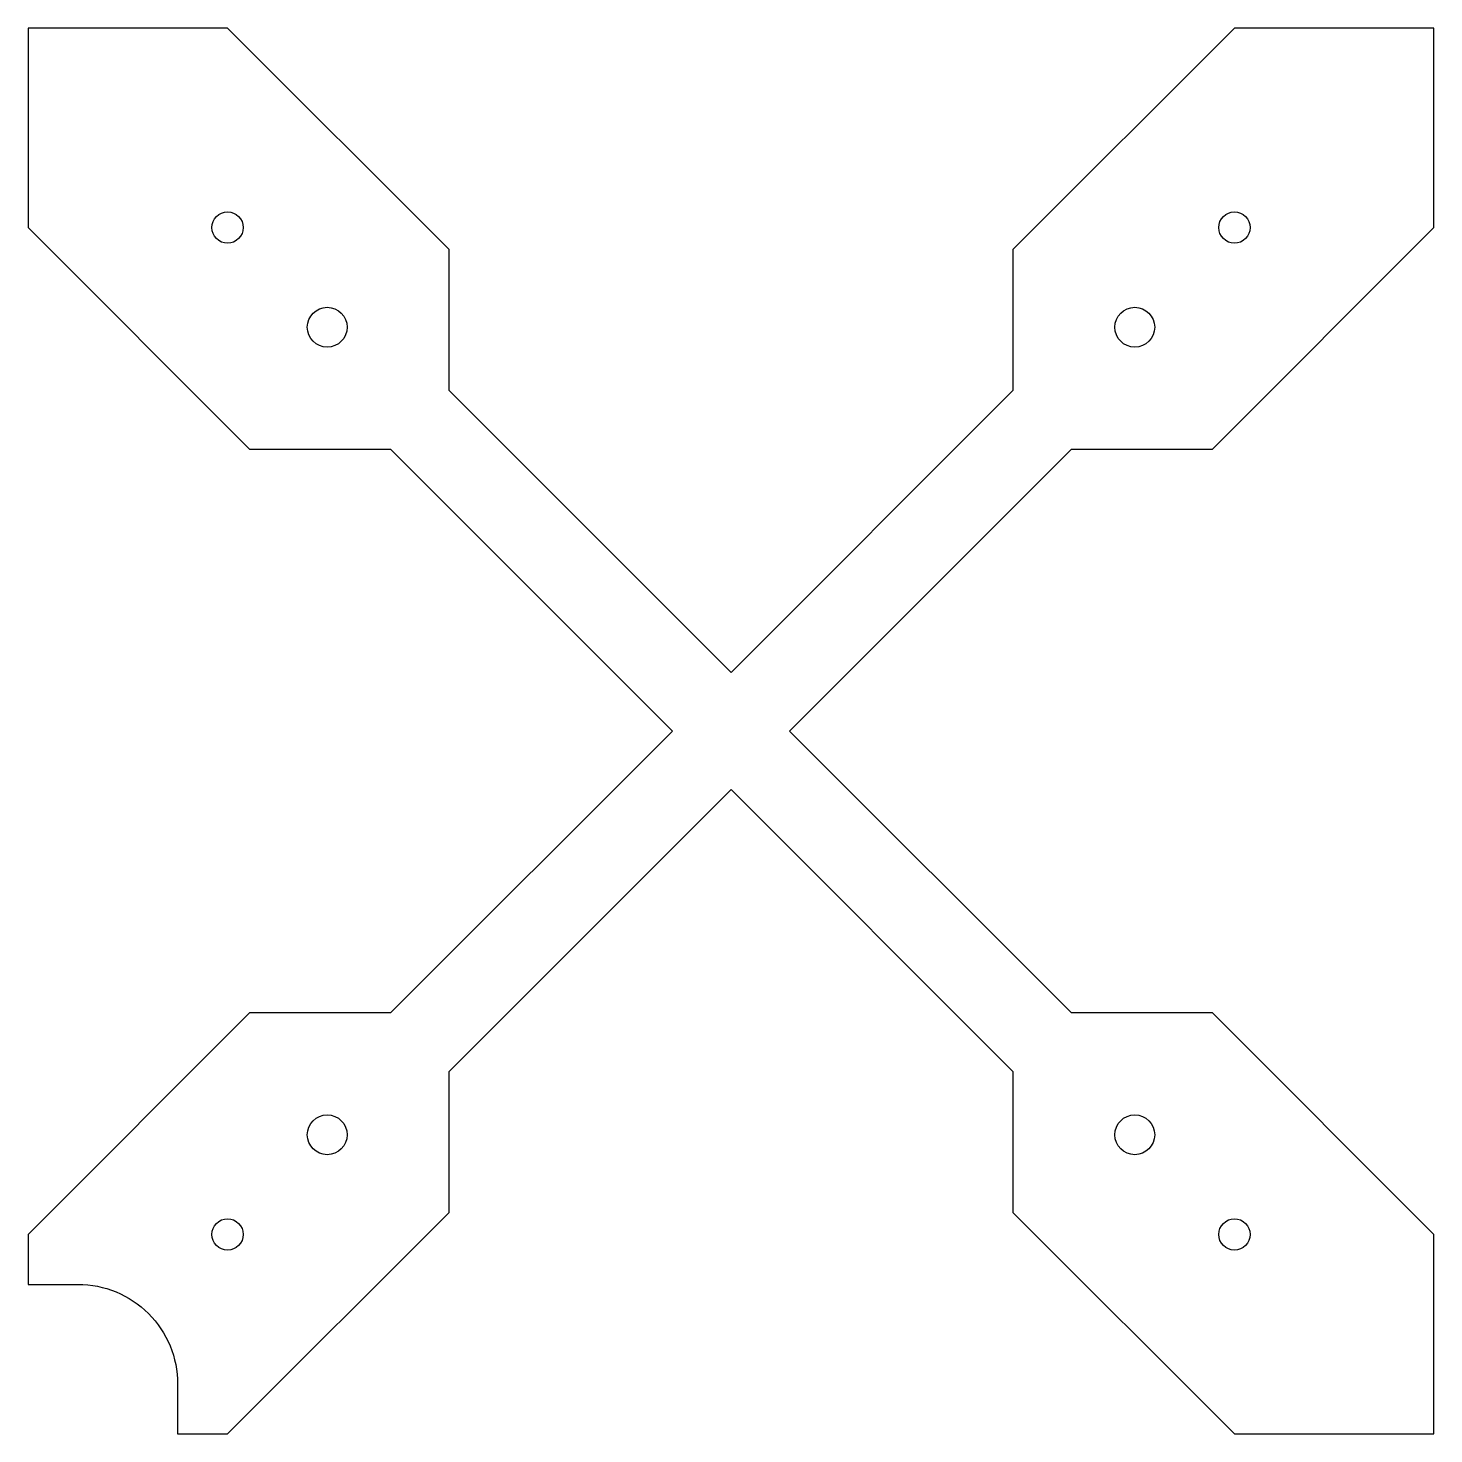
# Model space of a CAD drawing. Header units: millimetres. Extents: x -71 to 71, y -71 to 71.
import ezdxf

# ---------------------------------------------------------------- set-up
doc = ezdxf.new("R2010")
doc.units = ezdxf.units.MM

msp = doc.modelspace()

# ---------------------------------------------------------------- linework, layer by layer
msp.add_lwpolyline([(28.28, -34.14), (28.28, -48.28), (50.5, -70.5), (70.5, -70.5), (70.5, -50.5), (48.28, -28.28), (34.14, -28.28), (5.86, 0), (34.14, 28.28), (48.28, 28.28), (70.5, 50.5), (70.5, 70.5), (50.5, 70.5), (28.28, 48.28), (28.28, 34.14), (0, 5.86), (-28.28, 34.14), (-28.28, 48.28), (-50.5, 70.5), (-70.5, 70.5), (-70.5, 50.5), (-48.28, 28.28), (-34.14, 28.28), (-5.86, 0), (-34.14, -28.28), (-48.28, -28.28), (-70.5, -50.5), (-70.5, -55.5), (-65.5, -55.5, -0.414214), (-55.5, -65.5), (-55.5, -70.5), (-50.5, -70.5), (-28.28, -48.28), (-28.28, -34.14), (0, -5.86)], format="xyb", close=True)
for centre, radius in [((-50.5, 50.5), 1.58), ((50.5, 50.5), 1.58), ((-40.5, 40.5), 2), ((40.5, 40.5), 2), ((-40.5, -40.5), 2), ((40.5, -40.5), 2), ((-50.5, -50.5), 1.58), ((50.5, -50.5), 1.58)]:
    msp.add_circle(centre, radius)

doc.saveas('drawing.dxf')
